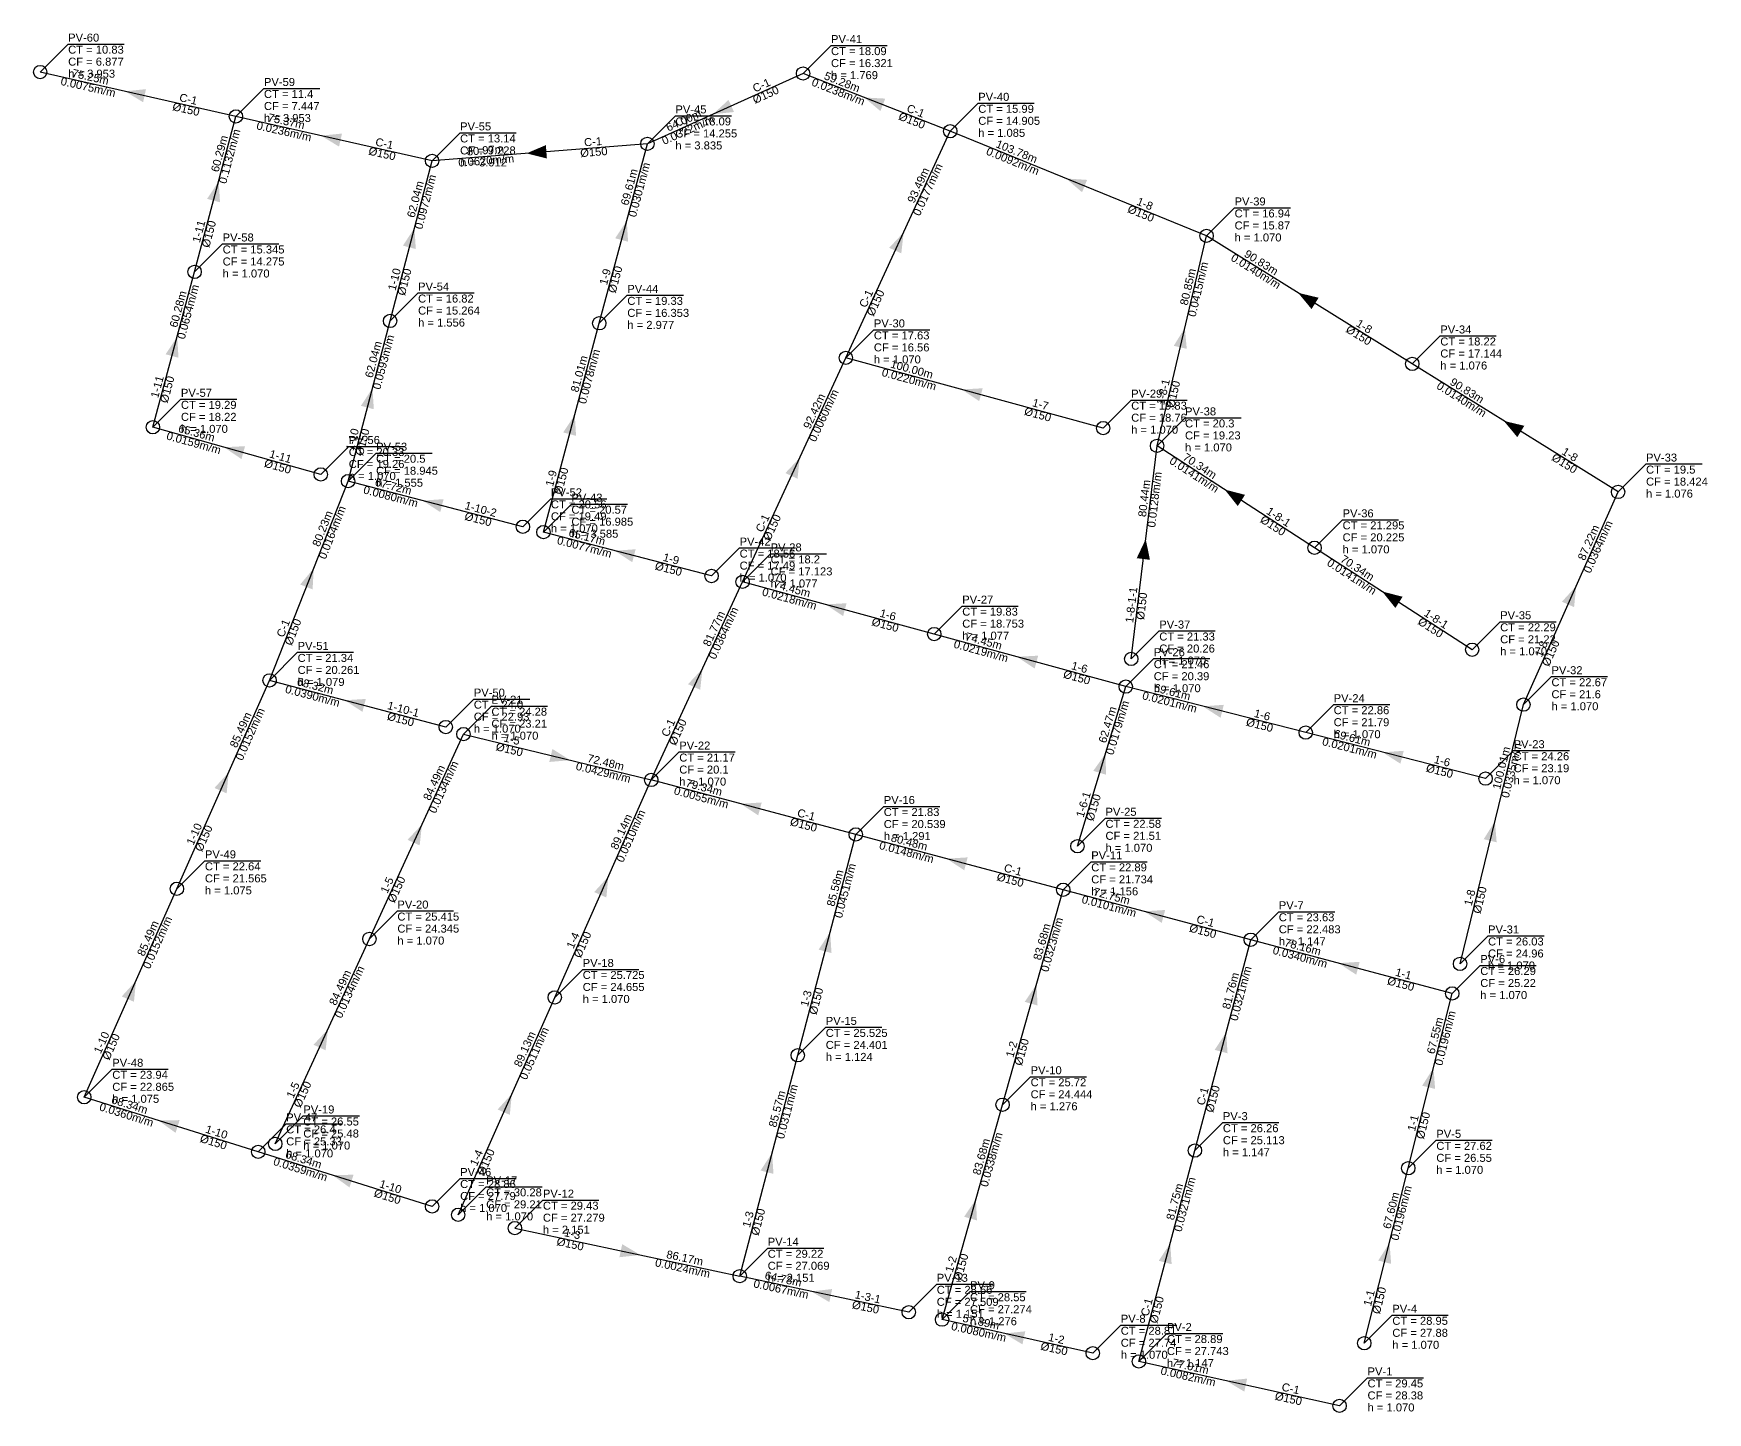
# Model space of a CAD drawing. Header units: millimetres. Extents: x -702 to 2600, y -168 to 1014.
# Drawn here: x 341 to 969, y 312 to 829 of the extents above; entities that cross this region are included whole.
import ezdxf
from ezdxf.enums import TextEntityAlignment as Align

# ---------------------------------------------------------------- set-up
doc = ezdxf.new("R2010")
doc.units = ezdxf.units.MM
doc.styles.get("Standard").update_dxf_attribs({"font": 'arial.ttf'})

# ---------------------------------------------------------------- blocks, each defined once
blk = doc.blocks.new('1')
blk.add_line((0, 0), (21, 0))
for s, p in [('PV-1', (0, 0)), ('CT = 29.45', (0, -4.5)), ('CF = 28.38', (0, -9)), ('h = 1.070', (0, -13.5))]:
    blk.add_text(s, height=3).set_placement(p, align=Align.BOTTOM_LEFT)
blk = doc.blocks.new('2')
blk.add_line((0, 0), (21, 0))
for s, p in [('PV-2', (0, 0)), ('CT = 28.89', (0, -4.5)), ('CF = 27.743', (0, -9)), ('h = 1.147', (0, -13.5))]:
    blk.add_text(s, height=3).set_placement(p, align=Align.BOTTOM_LEFT)
blk = doc.blocks.new('3')
blk.add_line((0, 0), (21, 0))
for s, p in [('PV-3', (0, 0)), ('CT = 26.26', (0, -4.5)), ('CF = 25.113', (0, -9)), ('h = 1.147', (0, -13.5))]:
    blk.add_text(s, height=3).set_placement(p, align=Align.BOTTOM_LEFT)
blk = doc.blocks.new('4')
blk.add_line((0, 0), (21, 0))
for s, p in [('PV-4', (0, 0)), ('CT = 28.95', (0, -4.5)), ('CF = 27.88', (0, -9)), ('h = 1.070', (0, -13.5))]:
    blk.add_text(s, height=3).set_placement(p, align=Align.BOTTOM_LEFT)
blk = doc.blocks.new('5')
blk.add_line((0, 0), (21, 0))
for s, p in [('PV-5', (0, 0)), ('CT = 27.62', (0, -4.5)), ('CF = 26.55', (0, -9)), ('h = 1.070', (0, -13.5))]:
    blk.add_text(s, height=3).set_placement(p, align=Align.BOTTOM_LEFT)
blk = doc.blocks.new('6')
blk.add_line((0, 0), (21, 0))
for s, p in [('PV-6', (0, 0)), ('CT = 26.29', (0, -4.5)), ('CF = 25.22', (0, -9)), ('h = 1.070', (0, -13.5))]:
    blk.add_text(s, height=3).set_placement(p, align=Align.BOTTOM_LEFT)
blk = doc.blocks.new('7')
blk.add_line((0, 0), (21, 0))
for s, p in [('PV-7', (0, 0)), ('CT = 23.63', (0, -4.5)), ('CF = 22.483', (0, -9)), ('h = 1.147', (0, -13.5))]:
    blk.add_text(s, height=3).set_placement(p, align=Align.BOTTOM_LEFT)
blk = doc.blocks.new('8')
blk.add_line((0, 0), (21, 0))
for s, p in [('PV-8', (0, 0)), ('CT = 28.81', (0, -4.5)), ('CF = 27.74', (0, -9)), ('h = 1.070', (0, -13.5))]:
    blk.add_text(s, height=3).set_placement(p, align=Align.BOTTOM_LEFT)
blk = doc.blocks.new('9')
blk.add_line((0, 0), (21, 0))
for s, p in [('PV-9', (0, 0)), ('CT = 28.55', (0, -4.5)), ('CF = 27.274', (0, -9)), ('h = 1.276', (0, -13.5))]:
    blk.add_text(s, height=3).set_placement(p, align=Align.BOTTOM_LEFT)
blk = doc.blocks.new('10')
blk.add_line((0, 0), (21, 0))
for s, p in [('PV-10', (0, 0)), ('CT = 25.72', (0, -4.5)), ('CF = 24.444', (0, -9)), ('h = 1.276', (0, -13.5))]:
    blk.add_text(s, height=3).set_placement(p, align=Align.BOTTOM_LEFT)
blk = doc.blocks.new('11')
blk.add_line((0, 0), (21, 0))
for s, p in [('PV-11', (0, 0)), ('CT = 22.89', (0, -4.5)), ('CF = 21.734', (0, -9)), ('h = 1.156', (0, -13.5))]:
    blk.add_text(s, height=3).set_placement(p, align=Align.BOTTOM_LEFT)
blk = doc.blocks.new('12')
blk.add_line((0, 0), (21, 0))
for s, p in [('PV-12', (0, 0)), ('CT = 29.43', (0, -4.5)), ('CF = 27.279', (0, -9)), ('h = 2.151', (0, -13.5))]:
    blk.add_text(s, height=3).set_placement(p, align=Align.BOTTOM_LEFT)
blk = doc.blocks.new('13')
blk.add_line((0, 0), (21, 0))
for s, p in [('PV-13', (0, 0)), ('CT = 28.66', (0, -4.5)), ('CF = 27.509', (0, -9)), ('h = 1.151', (0, -13.5))]:
    blk.add_text(s, height=3).set_placement(p, align=Align.BOTTOM_LEFT)
blk = doc.blocks.new('14')
blk.add_line((0, 0), (21, 0))
for s, p in [('PV-14', (0, 0)), ('CT = 29.22', (0, -4.5)), ('CF = 27.069', (0, -9)), ('h = 2.151', (0, -13.5))]:
    blk.add_text(s, height=3).set_placement(p, align=Align.BOTTOM_LEFT)
blk = doc.blocks.new('15')
blk.add_line((0, 0), (21, 0))
for s, p in [('PV-15', (0, 0)), ('CT = 25.525', (0, -4.5)), ('CF = 24.401', (0, -9)), ('h = 1.124', (0, -13.5))]:
    blk.add_text(s, height=3).set_placement(p, align=Align.BOTTOM_LEFT)
blk = doc.blocks.new('16')
blk.add_line((0, 0), (21, 0))
for s, p in [('PV-16', (0, 0)), ('CT = 21.83', (0, -4.5)), ('CF = 20.539', (0, -9)), ('h = 1.291', (0, -13.5))]:
    blk.add_text(s, height=3).set_placement(p, align=Align.BOTTOM_LEFT)
blk = doc.blocks.new('17')
blk.add_line((0, 0), (21, 0))
for s, p in [('PV-17', (0, 0)), ('CT = 30.28', (0, -4.5)), ('CF = 29.21', (0, -9)), ('h = 1.070', (0, -13.5))]:
    blk.add_text(s, height=3).set_placement(p, align=Align.BOTTOM_LEFT)
blk = doc.blocks.new('18')
blk.add_line((0, 0), (21, 0))
for s, p in [('PV-18', (0, 0)), ('CT = 25.725', (0, -4.5)), ('CF = 24.655', (0, -9)), ('h = 1.070', (0, -13.5))]:
    blk.add_text(s, height=3).set_placement(p, align=Align.BOTTOM_LEFT)
blk = doc.blocks.new('19')
blk.add_line((0, 0), (21, 0))
for s, p in [('PV-19', (0, 0)), ('CT = 26.55', (0, -4.5)), ('CF = 25.48', (0, -9)), ('h = 1.070', (0, -13.5))]:
    blk.add_text(s, height=3).set_placement(p, align=Align.BOTTOM_LEFT)
blk = doc.blocks.new('20')
blk.add_line((0, 0), (21, 0))
for s, p in [('PV-20', (0, 0)), ('CT = 25.415', (0, -4.5)), ('CF = 24.345', (0, -9)), ('h = 1.070', (0, -13.5))]:
    blk.add_text(s, height=3).set_placement(p, align=Align.BOTTOM_LEFT)
blk = doc.blocks.new('21')
blk.add_line((0, 0), (21, 0))
for s, p in [('PV-21', (0, 0)), ('CT = 24.28', (0, -4.5)), ('CF = 23.21', (0, -9)), ('h = 1.070', (0, -13.5))]:
    blk.add_text(s, height=3).set_placement(p, align=Align.BOTTOM_LEFT)
blk = doc.blocks.new('22')
blk.add_line((0, 0), (21, 0))
for s, p in [('PV-22', (0, 0)), ('CT = 21.17', (0, -4.5)), ('CF = 20.1', (0, -9)), ('h = 1.070', (0, -13.5))]:
    blk.add_text(s, height=3).set_placement(p, align=Align.BOTTOM_LEFT)
blk = doc.blocks.new('23')
blk.add_line((0, 0), (21, 0))
for s, p in [('PV-23', (0, 0)), ('CT = 24.26', (0, -4.5)), ('CF = 23.19', (0, -9)), ('h = 1.070', (0, -13.5))]:
    blk.add_text(s, height=3).set_placement(p, align=Align.BOTTOM_LEFT)
blk = doc.blocks.new('24')
blk.add_line((0, 0), (21, 0))
for s, p in [('PV-24', (0, 0)), ('CT = 22.86', (0, -4.5)), ('CF = 21.79', (0, -9)), ('h = 1.070', (0, -13.5))]:
    blk.add_text(s, height=3).set_placement(p, align=Align.BOTTOM_LEFT)
blk = doc.blocks.new('25')
blk.add_line((0, 0), (21, 0))
for s, p in [('PV-25', (0, 0)), ('CT = 22.58', (0, -4.5)), ('CF = 21.51', (0, -9)), ('h = 1.070', (0, -13.5))]:
    blk.add_text(s, height=3).set_placement(p, align=Align.BOTTOM_LEFT)
blk = doc.blocks.new('26')
blk.add_line((0, 0), (21, 0))
for s, p in [('PV-26', (0, 0)), ('CT = 21.46', (0, -4.5)), ('CF = 20.39', (0, -9)), ('h = 1.070', (0, -13.5))]:
    blk.add_text(s, height=3).set_placement(p, align=Align.BOTTOM_LEFT)
blk = doc.blocks.new('27')
blk.add_line((0, 0), (21, 0))
for s, p in [('PV-27', (0, 0)), ('CT = 19.83', (0, -4.5)), ('CF = 18.753', (0, -9)), ('h = 1.077', (0, -13.5))]:
    blk.add_text(s, height=3).set_placement(p, align=Align.BOTTOM_LEFT)
blk = doc.blocks.new('28')
blk.add_line((0, 0), (21, 0))
for s, p in [('PV-28', (0, 0)), ('CT = 18.2', (0, -4.5)), ('CF = 17.123', (0, -9)), ('h = 1.077', (0, -13.5))]:
    blk.add_text(s, height=3).set_placement(p, align=Align.BOTTOM_LEFT)
blk = doc.blocks.new('29')
blk.add_line((0, 0), (21, 0))
for s, p in [('PV-29', (0, 0)), ('CT = 19.83', (0, -4.5)), ('CF = 18.76', (0, -9)), ('h = 1.070', (0, -13.5))]:
    blk.add_text(s, height=3).set_placement(p, align=Align.BOTTOM_LEFT)
blk = doc.blocks.new('30')
blk.add_line((0, 0), (21, 0))
for s, p in [('PV-30', (0, 0)), ('CT = 17.63', (0, -4.5)), ('CF = 16.56', (0, -9)), ('h = 1.070', (0, -13.5))]:
    blk.add_text(s, height=3).set_placement(p, align=Align.BOTTOM_LEFT)
blk = doc.blocks.new('31')
blk.add_line((0, 0), (21, 0))
for s, p in [('PV-31', (0, 0)), ('CT = 26.03', (0, -4.5)), ('CF = 24.96', (0, -9)), ('h = 1.070', (0, -13.5))]:
    blk.add_text(s, height=3).set_placement(p, align=Align.BOTTOM_LEFT)
blk = doc.blocks.new('32')
blk.add_line((0, 0), (21, 0))
for s, p in [('PV-32', (0, 0)), ('CT = 22.67', (0, -4.5)), ('CF = 21.6', (0, -9)), ('h = 1.070', (0, -13.5))]:
    blk.add_text(s, height=3).set_placement(p, align=Align.BOTTOM_LEFT)
blk = doc.blocks.new('33')
blk.add_line((0, 0), (21, 0))
for s, p in [('PV-33', (0, 0)), ('CT = 19.5', (0, -4.5)), ('CF = 18.424', (0, -9)), ('h = 1.076', (0, -13.5))]:
    blk.add_text(s, height=3).set_placement(p, align=Align.BOTTOM_LEFT)
blk = doc.blocks.new('34')
blk.add_line((0, 0), (21, 0))
for s, p in [('PV-34', (0, 0)), ('CT = 18.22', (0, -4.5)), ('CF = 17.144', (0, -9)), ('h = 1.076', (0, -13.5))]:
    blk.add_text(s, height=3).set_placement(p, align=Align.BOTTOM_LEFT)
blk = doc.blocks.new('35')
blk.add_line((0, 0), (21, 0))
for s, p in [('PV-35', (0, 0)), ('CT = 22.29', (0, -4.5)), ('CF = 21.22', (0, -9)), ('h = 1.070', (0, -13.5))]:
    blk.add_text(s, height=3).set_placement(p, align=Align.BOTTOM_LEFT)
blk = doc.blocks.new('36')
blk.add_line((0, 0), (21, 0))
for s, p in [('PV-36', (0, 0)), ('CT = 21.295', (0, -4.5)), ('CF = 20.225', (0, -9)), ('h = 1.070', (0, -13.5))]:
    blk.add_text(s, height=3).set_placement(p, align=Align.BOTTOM_LEFT)
blk = doc.blocks.new('37')
blk.add_line((0, 0), (21, 0))
for s, p in [('PV-37', (0, 0)), ('CT = 21.33', (0, -4.5)), ('CF = 20.26', (0, -9)), ('h = 1.070', (0, -13.5))]:
    blk.add_text(s, height=3).set_placement(p, align=Align.BOTTOM_LEFT)
blk = doc.blocks.new('38')
blk.add_line((0, 0), (21, 0))
for s, p in [('PV-38', (0, 0)), ('CT = 20.3', (0, -4.5)), ('CF = 19.23', (0, -9)), ('h = 1.070', (0, -13.5))]:
    blk.add_text(s, height=3).set_placement(p, align=Align.BOTTOM_LEFT)
blk = doc.blocks.new('39')
blk.add_line((0, 0), (21, 0))
for s, p in [('PV-39', (0, 0)), ('CT = 16.94', (0, -4.5)), ('CF = 15.87', (0, -9)), ('h = 1.070', (0, -13.5))]:
    blk.add_text(s, height=3).set_placement(p, align=Align.BOTTOM_LEFT)
blk = doc.blocks.new('40')
blk.add_line((0, 0), (21, 0))
for s, p in [('PV-40', (0, 0)), ('CT = 15.99', (0, -4.5)), ('CF = 14.905', (0, -9)), ('h = 1.085', (0, -13.5))]:
    blk.add_text(s, height=3).set_placement(p, align=Align.BOTTOM_LEFT)
blk = doc.blocks.new('41')
blk.add_line((0, 0), (21, 0))
for s, p in [('PV-41', (0, 0)), ('CT = 18.09', (0, -4.5)), ('CF = 16.321', (0, -9)), ('h = 1.769', (0, -13.5))]:
    blk.add_text(s, height=3).set_placement(p, align=Align.BOTTOM_LEFT)
blk = doc.blocks.new('42')
blk.add_line((0, 0), (21, 0))
for s, p in [('PV-42', (0, 0)), ('CT = 18.56', (0, -4.5)), ('CF = 17.49', (0, -9)), ('h = 1.070', (0, -13.5))]:
    blk.add_text(s, height=3).set_placement(p, align=Align.BOTTOM_LEFT)
blk = doc.blocks.new('43')
blk.add_line((0, 0), (21, 0))
for s, p in [('PV-43', (0, 0)), ('CT = 20.57', (0, -4.5)), ('CF = 16.985', (0, -9)), ('h = 3.585', (0, -13.5))]:
    blk.add_text(s, height=3).set_placement(p, align=Align.BOTTOM_LEFT)
blk = doc.blocks.new('44')
blk.add_line((0, 0), (21, 0))
for s, p in [('PV-44', (0, 0)), ('CT = 19.33', (0, -4.5)), ('CF = 16.353', (0, -9)), ('h = 2.977', (0, -13.5))]:
    blk.add_text(s, height=3).set_placement(p, align=Align.BOTTOM_LEFT)
blk = doc.blocks.new('45')
blk.add_line((0, 0), (21, 0))
for s, p in [('PV-45', (0, 0)), ('CT = 18.09', (0, -4.5)), ('CF = 14.255', (0, -9)), ('h = 3.835', (0, -13.5))]:
    blk.add_text(s, height=3).set_placement(p, align=Align.BOTTOM_LEFT)
blk = doc.blocks.new('46')
blk.add_line((0, 0), (21, 0))
for s, p in [('PV-46', (0, 0)), ('CT = 28.86', (0, -4.5)), ('CF = 27.79', (0, -9)), ('h = 1.070', (0, -13.5))]:
    blk.add_text(s, height=3).set_placement(p, align=Align.BOTTOM_LEFT)
blk = doc.blocks.new('47')
blk.add_line((0, 0), (21, 0))
for s, p in [('PV-47', (0, 0)), ('CT = 26.4', (0, -4.5)), ('CF = 25.33', (0, -9)), ('h = 1.070', (0, -13.5))]:
    blk.add_text(s, height=3).set_placement(p, align=Align.BOTTOM_LEFT)
blk = doc.blocks.new('48')
blk.add_line((0, 0), (21, 0))
for s, p in [('PV-48', (0, 0)), ('CT = 23.94', (0, -4.5)), ('CF = 22.865', (0, -9)), ('h = 1.075', (0, -13.5))]:
    blk.add_text(s, height=3).set_placement(p, align=Align.BOTTOM_LEFT)
blk = doc.blocks.new('49')
blk.add_line((0, 0), (21, 0))
for s, p in [('PV-49', (0, 0)), ('CT = 22.64', (0, -4.5)), ('CF = 21.565', (0, -9)), ('h = 1.075', (0, -13.5))]:
    blk.add_text(s, height=3).set_placement(p, align=Align.BOTTOM_LEFT)
blk = doc.blocks.new('50')
blk.add_line((0, 0), (21, 0))
for s, p in [('PV-50', (0, 0)), ('CT = 24.0', (0, -4.5)), ('CF = 22.93', (0, -9)), ('h = 1.070', (0, -13.5))]:
    blk.add_text(s, height=3).set_placement(p, align=Align.BOTTOM_LEFT)
blk = doc.blocks.new('51')
blk.add_line((0, 0), (21, 0))
for s, p in [('PV-51', (0, 0)), ('CT = 21.34', (0, -4.5)), ('CF = 20.261', (0, -9)), ('h = 1.079', (0, -13.5))]:
    blk.add_text(s, height=3).set_placement(p, align=Align.BOTTOM_LEFT)
blk = doc.blocks.new('52')
blk.add_line((0, 0), (21, 0))
for s, p in [('PV-52', (0, 0)), ('CT = 20.56', (0, -4.5)), ('CF = 19.49', (0, -9)), ('h = 1.070', (0, -13.5))]:
    blk.add_text(s, height=3).set_placement(p, align=Align.BOTTOM_LEFT)
blk = doc.blocks.new('53')
blk.add_line((0, 0), (21, 0))
for s, p in [('PV-53', (0, 0)), ('CT = 20.5', (0, -4.5)), ('CF = 18.945', (0, -9)), ('h = 1.555', (0, -13.5))]:
    blk.add_text(s, height=3).set_placement(p, align=Align.BOTTOM_LEFT)
blk = doc.blocks.new('54')
blk.add_line((0, 0), (21, 0))
for s, p in [('PV-54', (0, 0)), ('CT = 16.82', (0, -4.5)), ('CF = 15.264', (0, -9)), ('h = 1.556', (0, -13.5))]:
    blk.add_text(s, height=3).set_placement(p, align=Align.BOTTOM_LEFT)
blk = doc.blocks.new('55')
blk.add_line((0, 0), (21, 0))
for s, p in [('PV-55', (0, 0)), ('CT = 13.14', (0, -4.5)), ('CF = 9.228', (0, -9)), ('h = 3.912', (0, -13.5))]:
    blk.add_text(s, height=3).set_placement(p, align=Align.BOTTOM_LEFT)
blk = doc.blocks.new('56')
blk.add_line((0, 0), (21, 0))
for s, p in [('PV-56', (0, 0)), ('CT = 20.33', (0, -4.5)), ('CF = 19.26', (0, -9)), ('h = 1.070', (0, -13.5))]:
    blk.add_text(s, height=3).set_placement(p, align=Align.BOTTOM_LEFT)
blk = doc.blocks.new('57')
blk.add_line((0, 0), (21, 0))
for s, p in [('PV-57', (0, 0)), ('CT = 19.29', (0, -4.5)), ('CF = 18.22', (0, -9)), ('h = 1.070', (0, -13.5))]:
    blk.add_text(s, height=3).set_placement(p, align=Align.BOTTOM_LEFT)
blk = doc.blocks.new('58')
blk.add_line((0, 0), (21, 0))
for s, p in [('PV-58', (0, 0)), ('CT = 15.345', (0, -4.5)), ('CF = 14.275', (0, -9)), ('h = 1.070', (0, -13.5))]:
    blk.add_text(s, height=3).set_placement(p, align=Align.BOTTOM_LEFT)
blk = doc.blocks.new('59')
blk.add_line((0, 0), (21, 0))
for s, p in [('PV-59', (0, 0)), ('CT = 11.4', (0, -4.5)), ('CF = 7.447', (0, -9)), ('h = 3.953', (0, -13.5))]:
    blk.add_text(s, height=3).set_placement(p, align=Align.BOTTOM_LEFT)
blk = doc.blocks.new('60')
blk.add_line((0, 0), (21, 0))
for s, p in [('PV-60', (0, 0)), ('CT = 10.83', (0, -4.5)), ('CF = 6.877', (0, -9)), ('h = 3.953', (0, -13.5))]:
    blk.add_text(s, height=3).set_placement(p, align=Align.BOTTOM_LEFT)

msp = doc.modelspace()

# ---------------------------------------------------------------- hatches: boundary and pattern name
h = msp.add_hatch(color=2)
h.dxf.hatch_style = 1
h.paths.add_polyline_path([(375.28, 807.26), (382.05, 803.16), (383.15, 808.04)])
h = msp.add_hatch(color=2)
h.dxf.hatch_style = 1
h.paths.add_polyline_path([(595.71, 798.67), (603.58, 799.48), (601.52, 804.04)])
h = msp.add_hatch(color=2)
h.dxf.hatch_style = 1
h.paths.add_polyline_path([(652.38, 804.92), (658.45, 799.85), (660.27, 804.51)])
h = msp.add_hatch(color=2)
h.dxf.hatch_style = 1
h.paths.add_polyline_path([(448.74, 790.62), (455.51, 786.53), (456.61, 791.4)])
h = msp.add_hatch(color=2)
h.dxf.hatch_style = 1
h.paths.add_polyline_path([(525.76, 783.98), (533.43, 782.08), (533.04, 787.07)])
h = msp.add_hatch(color=2)
h.dxf.hatch_style = 1
h.paths.add_polyline_path([(410.4, 773.54), (406.06, 766.93), (410.89, 765.65)])
h = msp.add_hatch(color=2)
h.dxf.hatch_style = 1
h.paths.add_polyline_path([(728.05, 774.57), (734.05, 769.42), (735.94, 774.05)])
h = msp.add_hatch(color=2)
h.dxf.hatch_style = 1
h.paths.add_polyline_path([(483.78, 756.02), (479.46, 749.4), (484.29, 748.13)])
h = msp.add_hatch(color=2)
h.dxf.hatch_style = 1
h.paths.add_polyline_path([(563.39, 758.77), (559.03, 752.17), (563.86, 750.87)])
h = msp.add_hatch(color=2)
h.dxf.hatch_style = 1
h.paths.add_polyline_path([(667.16, 754.36), (661.75, 748.6), (666.29, 746.51)])
h = msp.add_hatch(color=2)
h.dxf.hatch_style = 1
h.paths.add_polyline_path([(815.04, 731.73), (820.09, 725.64), (822.73, 729.89)])
h = msp.add_hatch(color=2)
h.dxf.hatch_style = 1
h.paths.add_polyline_path([(772.59, 718.6), (768.43, 711.88), (773.3, 710.73)])
h = msp.add_hatch(color=2)
h.dxf.hatch_style = 1
h.paths.add_polyline_path([(394.85, 715.29), (390.49, 708.69), (395.32, 707.4)])
h = msp.add_hatch(color=2)
h.dxf.hatch_style = 1
h.paths.add_polyline_path([(468.04, 696), (463.72, 689.38), (468.55, 688.11)])
h = msp.add_hatch(color=2)
h.dxf.hatch_style = 1
h.paths.add_polyline_path([(688.91, 695.52), (695.49, 691.13), (696.8, 695.96)])
h = msp.add_hatch(color=2)
h.dxf.hatch_style = 1
h.paths.add_polyline_path([(543.89, 686.01), (539.54, 679.42), (544.37, 678.12)])
h = msp.add_hatch(color=2)
h.dxf.hatch_style = 1
h.paths.add_polyline_path([(892.16, 683.73), (897.21, 677.65), (899.85, 681.89)])
h = msp.add_hatch(color=2)
h.dxf.hatch_style = 1
h.paths.add_polyline_path([(412.39, 673.87), (418.93, 669.43), (420.28, 674.25)])
h = msp.add_hatch(color=2)
h.dxf.hatch_style = 1
h.paths.add_polyline_path([(628.24, 669.94), (622.83, 664.18), (627.37, 662.08)])
h = msp.add_hatch(color=2)
h.dxf.hatch_style = 1
h.paths.add_polyline_path([(486.82, 653.87), (493.45, 649.56), (494.71, 654.4)])
h = msp.add_hatch(color=2)
h.dxf.hatch_style = 1
h.paths.add_polyline_path([(787.49, 658.01), (792.43, 651.83), (795.14, 656.03)])
h = msp.add_hatch(color=2)
h.dxf.hatch_style = 1
h.paths.add_polyline_path([(558.81, 635.09), (565.44, 630.78), (566.7, 635.62)])
h = msp.add_hatch(color=2)
h.dxf.hatch_style = 1
h.paths.add_polyline_path([(757.92, 639.43), (754.54, 632.28), (759.5, 631.68)])
h = msp.add_hatch(color=2)
h.dxf.hatch_style = 1
h.paths.add_polyline_path([(446.02, 628.49), (440.95, 622.42), (445.6, 620.59)])
h = msp.add_hatch(color=2)
h.dxf.hatch_style = 1
h.paths.add_polyline_path([(919.28, 621.81), (913.94, 615.98), (918.51, 613.95)])
h = msp.add_hatch(color=2)
h.dxf.hatch_style = 1
h.paths.add_polyline_path([(637.89, 614.96), (644.47, 610.58), (645.78, 615.4)])
h = msp.add_hatch(color=2)
h.dxf.hatch_style = 1
h.paths.add_polyline_path([(846.56, 619.8), (851.5, 613.63), (854.22, 617.83)])
h = msp.add_hatch(color=2)
h.dxf.hatch_style = 1
h.paths.add_polyline_path([(591.77, 590.84), (586.35, 585.08), (590.9, 582.98)])
h = msp.add_hatch(color=2)
h.dxf.hatch_style = 1
h.paths.add_polyline_path([(709.71, 595.33), (716.28, 590.93), (717.6, 595.76)])
h = msp.add_hatch(color=2)
h.dxf.hatch_style = 1
h.paths.add_polyline_path([(457.67, 579.04), (464.28, 574.7), (465.56, 579.54)])
h = msp.add_hatch(color=2)
h.dxf.hatch_style = 1
h.paths.add_polyline_path([(779.31, 576.77), (785.96, 572.49), (787.19, 577.34)])
h = msp.add_hatch(color=2)
h.dxf.hatch_style = 1
h.paths.add_polyline_path([(542.2, 556.58), (535.51, 560.79), (534.32, 555.93)])
h = msp.add_hatch(color=2)
h.dxf.hatch_style = 1
h.paths.add_polyline_path([(742.83, 559.04), (738.26, 552.58), (743.05, 551.14)])
h = msp.add_hatch(color=2)
h.dxf.hatch_style = 1
h.paths.add_polyline_path([(846.76, 559.54), (853.4, 555.26), (854.64, 560.1)])
h = msp.add_hatch(color=2)
h.dxf.hatch_style = 1
h.paths.add_polyline_path([(414.14, 552.02), (408.81, 546.19), (413.38, 544.15)])
h = msp.add_hatch(color=2)
h.dxf.hatch_style = 1
h.paths.add_polyline_path([(606.06, 540.25), (612.66, 535.91), (613.95, 540.74)])
h = msp.add_hatch(color=2)
h.dxf.hatch_style = 1
h.paths.add_polyline_path([(888.83, 533.68), (884.62, 526.99), (889.47, 525.8)])
h = msp.add_hatch(color=2)
h.dxf.hatch_style = 1
h.paths.add_polyline_path([(486.6, 532.52), (481.19, 526.74), (485.74, 524.66)])
h = msp.add_hatch(color=2)
h.dxf.hatch_style = 1
h.paths.add_polyline_path([(683.28, 519.68), (689.88, 515.34), (691.17, 520.17)])
h = msp.add_hatch(color=2)
h.dxf.hatch_style = 1
h.paths.add_polyline_path([(556.48, 513.01), (551.15, 507.17), (555.72, 505.14)])
h = msp.add_hatch(color=2)
h.dxf.hatch_style = 1
h.paths.add_polyline_path([(757.31, 499.96), (763.92, 495.62), (765.21, 500.45)])
h = msp.add_hatch(color=2)
h.dxf.hatch_style = 1
h.paths.add_polyline_path([(639.62, 492.21), (635.29, 485.59), (640.13, 484.32)])
h = msp.add_hatch(color=2)
h.dxf.hatch_style = 1
h.paths.add_polyline_path([(830.23, 480.54), (836.83, 476.19), (838.12, 481.02)])
h = msp.add_hatch(color=2)
h.dxf.hatch_style = 1
h.paths.add_polyline_path([(379.39, 473.91), (374.06, 468.07), (378.63, 466.04)])
h = msp.add_hatch(color=2)
h.dxf.hatch_style = 1
h.paths.add_polyline_path([(716.99, 472.57), (712.55, 466.03), (717.36, 464.67)])
h = msp.add_hatch(color=2)
h.dxf.hatch_style = 1
h.paths.add_polyline_path([(451.34, 455.73), (445.93, 449.95), (450.48, 447.87)])
h = msp.add_hatch(color=2)
h.dxf.hatch_style = 1
h.paths.add_polyline_path([(788.1, 454.64), (783.76, 448.03), (788.59, 446.75)])
h = msp.add_hatch(color=2)
h.dxf.hatch_style = 1
h.paths.add_polyline_path([(865.81, 441.28), (861.55, 434.61), (866.4, 433.39)])
h = msp.add_hatch(color=2)
h.dxf.hatch_style = 1
h.paths.add_polyline_path([(520.29, 431.54), (514.96, 425.7), (519.53, 423.67)])
h = msp.add_hatch(color=2)
h.dxf.hatch_style = 1
h.paths.add_polyline_path([(387.82, 421.56), (394.23, 416.93), (395.73, 421.7)])
h = msp.add_hatch(color=2)
h.dxf.hatch_style = 1
h.paths.add_polyline_path([(617.86, 409.44), (613.54, 402.83), (618.37, 401.56)])
h = msp.add_hatch(color=2)
h.dxf.hatch_style = 1
h.paths.add_polyline_path([(453.04, 401.1), (459.44, 396.47), (460.94, 401.24)])
h = msp.add_hatch(color=2)
h.dxf.hatch_style = 1
h.paths.add_polyline_path([(694.27, 392.03), (689.83, 385.49), (694.64, 384.13)])
h = msp.add_hatch(color=2)
h.dxf.hatch_style = 1
h.paths.add_polyline_path([(568.47, 371.19), (561.66, 375.21), (560.61, 370.32)])
h = msp.add_hatch(color=2)
h.dxf.hatch_style = 1
h.paths.add_polyline_path([(767.13, 375.61), (762.79, 369), (767.63, 367.72)])
h = msp.add_hatch(color=2)
h.dxf.hatch_style = 1
h.paths.add_polyline_path([(849.32, 375.74), (845.07, 369.07), (849.92, 367.85)])
h = msp.add_hatch(color=2)
h.dxf.hatch_style = 1
h.paths.add_polyline_path([(632.51, 357.52), (639.32, 353.51), (640.36, 358.4)])
h = msp.add_hatch(color=2)
h.dxf.hatch_style = 1
h.paths.add_polyline_path([(704.92, 341.75), (711.7, 337.68), (712.79, 342.56)])
h = msp.add_hatch(color=2)
h.dxf.hatch_style = 1
h.paths.add_polyline_path([(788.09, 324.03), (794.87, 319.97), (795.95, 324.85)])

# ---------------------------------------------------------------- linework, layer by layer
for p, q in [((343.46, 814.46), (353.96, 824.96)), ((629.44, 813.91), (639.94, 824.41)), ((416.86, 797.84), (343.46, 814.46)), ((629.44, 813.91), (571.1, 787.56)), ((684.63, 792.28), (629.44, 813.91)), ((416.86, 797.84), (427.36, 808.34)), ((401.38, 739.57), (416.86, 797.84)), ((490.38, 781.19), (416.86, 797.84)), ((571.1, 787.56), (581.6, 798.06)), ((684.63, 792.28), (695.13, 802.78)), ((490.38, 781.19), (500.88, 791.69)), ((645.5, 707.37), (684.63, 792.28)), ((780.73, 753.08), (684.63, 792.28)), ((571.1, 787.56), (490.38, 781.19)), ((553.08, 720.31), (571.1, 787.56)), ((474.64, 721.18), (490.38, 781.19)), ((780.73, 753.08), (791.23, 763.58)), ((762.15, 674.39), (780.73, 753.08)), ((857.85, 705.09), (780.73, 753.08)), ((401.38, 739.57), (411.88, 750.07)), ((385.73, 681.35), (401.38, 739.57)), ((474.64, 721.18), (485.14, 731.68)), ((553.08, 720.31), (563.58, 730.81)), ((458.9, 661.16), (474.64, 721.18)), ((532.12, 642.06), (553.08, 720.31)), ((645.5, 707.37), (656, 717.87)), ((857.85, 705.09), (868.35, 715.59)), ((606.79, 623.43), (645.5, 707.37)), ((741.97, 681.04), (645.5, 707.37)), ((934.97, 657.09), (857.85, 705.09)), ((385.73, 681.35), (396.23, 691.85)), ((741.97, 681.04), (752.47, 691.54)), ((762.15, 674.39), (772.65, 684.89)), ((448.67, 663.68), (385.73, 681.35)), ((448.67, 663.68), (459.17, 674.18)), ((458.9, 661.16), (469.4, 671.66)), ((752.49, 594.53), (762.15, 674.39)), ((821.22, 636.19), (762.15, 674.39)), ((934.97, 657.09), (945.47, 667.59)), ((429.48, 586.51), (458.9, 661.16)), ((524.43, 644.06), (458.9, 661.16)), ((524.43, 644.06), (534.93, 654.56)), ((899.52, 577.4), (934.97, 657.09)), ((532.12, 642.06), (542.62, 652.56)), ((821.22, 636.19), (831.72, 646.69)), ((595.18, 625.61), (532.12, 642.06)), ((595.18, 625.61), (605.68, 636.11)), ((606.79, 623.43), (617.29, 633.93)), ((880.29, 597.99), (821.22, 636.19)), ((572.55, 549.17), (606.79, 623.43)), ((678.63, 603.86), (606.79, 623.43)), ((678.63, 603.86), (689.13, 614.36)), ((750.43, 584.15), (678.63, 603.86)), ((752.49, 594.53), (762.99, 605.03)), ((880.29, 597.99), (890.79, 608.49)), ((429.48, 586.51), (439.98, 597.01)), ((750.43, 584.15), (760.93, 594.65)), ((394.73, 508.4), (429.48, 586.51)), ((495.53, 569.01), (429.48, 586.51)), ((732.33, 524.35), (750.43, 584.15)), ((817.88, 566.92), (750.43, 584.15)), ((899.52, 577.4), (910.02, 587.9)), ((495.53, 569.01), (506.03, 579.51)), ((817.88, 566.92), (828.38, 577.42)), ((875.75, 480.25), (899.52, 577.4)), ((502.14, 566.37), (512.64, 576.87)), ((466.88, 489.58), (502.14, 566.37)), ((502.14, 566.37), (572.55, 549.17)), ((885.33, 549.68), (817.88, 566.92)), ((572.55, 549.17), (583.05, 559.67)), ((885.33, 549.68), (895.83, 560.18)), ((536.36, 467.7), (572.55, 549.17)), ((649.22, 528.76), (572.55, 549.17)), ((649.22, 528.76), (659.72, 539.26)), ((732.33, 524.35), (742.83, 534.85)), ((627.47, 445.99), (649.22, 528.76)), ((726.99, 508.03), (649.22, 528.76)), ((394.73, 508.4), (405.23, 518.9)), ((726.99, 508.03), (737.49, 518.53)), ((359.99, 430.29), (394.73, 508.4)), ((704.27, 427.49), (726.99, 508.03)), ((797.3, 489.32), (726.99, 508.03)), ((466.88, 489.58), (477.38, 500.08)), ((797.3, 489.32), (807.8, 499.82)), ((431.62, 412.79), (466.88, 489.58)), ((875.75, 480.25), (886.25, 490.75)), ((776.34, 410.29), (797.3, 489.32)), ((872.83, 469.18), (797.3, 489.32)), ((536.36, 467.7), (546.86, 478.2)), ((872.83, 469.18), (883.33, 479.68)), ((500.17, 386.24), (536.36, 467.7)), ((856.35, 403.67), (872.83, 469.18)), ((627.47, 445.99), (637.97, 456.49)), ((605.71, 363.23), (627.47, 445.99)), ((359.99, 430.29), (370.49, 440.79)), ((704.27, 427.49), (714.77, 437.99)), ((425.2, 409.83), (359.99, 430.29)), ((681.55, 346.94), (704.27, 427.49)), ((431.62, 412.79), (442.12, 423.29)), ((776.34, 410.29), (786.84, 420.79)), ((425.2, 409.83), (435.7, 420.33)), ((490.41, 389.37), (425.2, 409.83)), ((755.37, 331.27), (776.34, 410.29)), ((856.35, 403.67), (866.85, 414.17)), ((839.86, 338.1), (856.35, 403.67)), ((490.41, 389.37), (500.91, 399.87)), ((500.17, 386.24), (510.67, 396.74)), ((521.44, 381.25), (531.94, 391.75)), ((521.44, 381.25), (605.71, 363.23)), ((605.71, 363.23), (616.21, 373.73)), ((669.08, 349.72), (605.71, 363.23)), ((669.08, 349.72), (679.58, 360.22)), ((681.55, 346.94), (692.05, 357.44)), ((738.06, 334.38), (681.55, 346.94)), ((839.86, 338.1), (850.36, 348.6)), ((738.06, 334.38), (748.56, 344.88)), ((755.37, 331.27), (765.87, 341.77)), ((830.57, 314.64), (755.37, 331.27)), ((830.57, 314.64), (841.07, 325.14))]:
    msp.add_line(p, q)
for centre in [(343.46, 814.46), (629.44, 813.91), (416.86, 797.84), (684.63, 792.28), (571.1, 787.56), (490.38, 781.19), (780.73, 753.08), (401.38, 739.57), (474.64, 721.18), (553.08, 720.31), (645.5, 707.37), (857.85, 705.09), (385.73, 681.35), (741.97, 681.04), (762.15, 674.39), (448.67, 663.68), (458.9, 661.16), (934.97, 657.09), (524.43, 644.06), (532.12, 642.06), (821.22, 636.19), (595.18, 625.61), (606.79, 623.43), (678.63, 603.86), (752.49, 594.53), (880.29, 597.99), (429.48, 586.51), (750.43, 584.15), (899.52, 577.4), (495.53, 569.01), (502.14, 566.37), (817.88, 566.92), (572.55, 549.17), (885.33, 549.68), (649.22, 528.76), (732.33, 524.35), (394.73, 508.4), (726.99, 508.03), (466.88, 489.58), (797.3, 489.32), (875.75, 480.25), (872.83, 469.18), (536.36, 467.7), (627.47, 445.99), (359.99, 430.29), (704.27, 427.49), (431.62, 412.79), (425.2, 409.83), (776.34, 410.29), (856.35, 403.67), (490.41, 389.37), (500.17, 386.24), (521.44, 381.25), (605.71, 363.23), (669.08, 349.72), (681.55, 346.94), (839.86, 338.1), (738.06, 334.38), (755.37, 331.27), (830.57, 314.64)]:
    msp.add_circle(centre, 2.5)

# ---------------------------------------------------------------- block references
for name, p in [('60', (353.96, 824.96)), ('41', (639.94, 824.41)), ('59', (427.36, 808.34)), ('40', (695.13, 802.78)), ('45', (581.6, 798.06)), ('55', (500.88, 791.69)), ('39', (791.23, 763.58)), ('58', (411.88, 750.07)), ('54', (485.14, 731.68)), ('44', (563.58, 730.81)), ('30', (656, 717.87)), ('34', (868.35, 715.59)), ('57', (396.23, 691.85)), ('29', (752.47, 691.54)), ('38', (772.65, 684.89)), ('56', (459.17, 674.18)), ('53', (469.4, 671.66)), ('33', (945.47, 667.59)), ('52', (534.93, 654.56)), ('43', (542.62, 652.56)), ('36', (831.72, 646.69)), ('42', (605.68, 636.11)), ('28', (617.29, 633.93)), ('27', (689.13, 614.36)), ('37', (762.99, 605.03)), ('35', (890.79, 608.49)), ('51', (439.98, 597.01)), ('26', (760.93, 594.65)), ('32', (910.02, 587.9)), ('50', (506.03, 579.51)), ('21', (512.64, 576.87)), ('24', (828.38, 577.42)), ('22', (583.05, 559.67)), ('23', (895.83, 560.18)), ('16', (659.72, 539.26)), ('25', (742.83, 534.85)), ('49', (405.23, 518.9)), ('11', (737.49, 518.53)), ('20', (477.38, 500.08)), ('7', (807.8, 499.82)), ('31', (886.25, 490.75)), ('6', (883.33, 479.68)), ('18', (546.86, 478.2)), ('15', (637.97, 456.49)), ('48', (370.49, 440.79)), ('10', (714.77, 437.99)), ('19', (442.12, 423.29)), ('47', (435.7, 420.33)), ('3', (786.84, 420.79)), ('5', (866.85, 414.17)), ('46', (500.91, 399.87)), ('17', (510.67, 396.74)), ('12', (531.94, 391.75)), ('14', (616.21, 373.73)), ('13', (679.58, 360.22)), ('9', (692.05, 357.44)), ('4', (850.36, 348.6)), ('8', (748.56, 344.88)), ('2', (765.87, 341.77)), ('1', (841.07, 325.14))]:
    msp.add_blockref(name, p)

# ---------------------------------------------------------------- texts
for s, rotation, p in [('0.0075m/m', 347.24105, (361.81, 810.31)), ('0.0238m/m', 338.60222, (643.24, 808.5)), ('Ø150', 24.3075, (614.85, 807.32)), ('Ø150', 347.24105, (398.51, 802)), ('0.0322m/m', 24.3075, (585.69, 794.15)), ('Ø150', 338.60222, (670.83, 797.69)), ('0.1132m/m', 75.12043, (412.99, 783.27)), ('0.0236m/m', 347.24051, (435.24, 793.68)), ('Ø150', 347.24051, (472, 785.36)), ('Ø150', 4.50844, (550.92, 785.97)), ('0.0092m/m', 337.80953, (708.66, 782.48)), ('0.0620m/m', 4.50844, (510.56, 782.79)), ('0.0301m/m', 75.00041, (566.6, 770.75)), ('0.0177m/m', 65.25499, (674.85, 771.05)), ('0.0972m/m', 75.30395, (486.44, 766.19)), ('Ø150', 337.80953, (756.7, 762.88)), ('Ø150', 75.12043, (405.25, 754.14)), ('Ø150', 75.30395, (478.57, 736.18)), ('Ø150', 75.00041, (557.59, 737.12)), ('0.0415m/m', 76.71623, (776.08, 733.41)), ('0.0140m/m', 328.1048, (800.01, 741.08)), ('0.0654m/m', 74.95661, (397.47, 725.01)), ('Ø150', 65.25499, (655.28, 728.59)), ('0.0593m/m', 75.30395, (470.7, 706.17)), ('Ø150', 328.1048, (838.57, 717.09)), ('0.0078m/m', 75.00111, (547.84, 700.75)), ('0.0220m/m', 344.73649, (669.62, 700.78)), ('Ø150', 74.95661, (389.64, 695.9)), ('Ø150', 76.71623, (766.79, 694.06)), ('0.0140m/m', 328.1048, (877.13, 693.09)), ('0.0060m/m', 65.24499, (635.82, 686.38)), ('Ø150', 344.73649, (717.85, 687.62)), ('0.0159m/m', 344.31683, (401.47, 676.93)), ('Ø150', 75.30395, (462.83, 676.16)), ('Ø150', 344.31683, (432.93, 668.1)), ('Ø150', 75.00111, (537.36, 661.62)), ('0.0141m/m', 327.10916, (776.92, 664.84)), ('Ø150', 328.1048, (915.69, 669.09)), ('0.0080m/m', 345.37916, (475.28, 656.88)), ('0.0128m/m', 83.10495, (759.74, 654.43)), ('0.0164m/m', 68.49178, (451.54, 642.5)), ('Ø150', 345.37916, (508.05, 648.34)), ('Ø150', 65.24499, (616.47, 644.42)), ('Ø150', 327.10916, (806.45, 645.74)), ('0.0077m/m', 345.37931, (547.88, 637.94)), ('0.0364m/m', 66.02077, (926.11, 637.17)), ('Ø150', 345.37931, (579.41, 629.72)), ('0.0141m/m', 327.11028, (835.99, 626.64)), ('0.0218m/m', 344.76135, (624.75, 618.54)), ('Ø150', 83.10495, (754.91, 614.5)), ('Ø150', 68.49178, (436.83, 605.17)), ('0.0364m/m', 65.24502, (598.23, 604.87)), ('Ø150', 344.76135, (660.67, 608.75)), ('Ø150', 327.11028, (865.53, 607.54)), ('0.0219m/m', 344.6487, (696.58, 598.93)), ('Ø150', 66.02077, (908.38, 597.32)), ('Ø150', 344.6487, (732.48, 589.08)), ('0.0390m/m', 345.16036, (445.99, 582.14)), ('0.0179m/m', 73.16232, (745.9, 569.2)), ('0.0201m/m', 345.66634, (767.29, 579.84)), ('0.0152m/m', 66.01941, (420.79, 566.98)), ('Ø150', 345.16036, (479.01, 573.39)), ('Ø150', 65.24502, (581.11, 567.73)), ('Ø150', 345.66634, (801.01, 571.23)), ('0.0201m/m', 345.66613, (834.74, 562.61)), ('Ø150', -13.72757, (519.74, 562.07)), ('0.0335m/m', 76.25373, (893.58, 553.11)), ('0.0134m/m', 65.33629, (493.32, 547.17)), ('0.0429m/m', -13.72757, (554.95, 553.47)), ('Ø150', 345.66613, (868.46, 553.99)), ('0.0055m/m', 345.09747, (591.72, 544.07)), ('Ø150', 73.16232, (736.85, 539.3)), ('0.0510m/m', 66.04586, (563.5, 528.8)), ('Ø150', 345.09747, (630.06, 533.86)), ('Ø150', 66.01941, (403.42, 527.93)), ('0.0148m/m', 345.0711, (668.67, 523.58)), ('0.0451m/m', 75.27303, (643.78, 508.07)), ('Ø150', 65.33629, (475.69, 508.77)), ('Ø150', 345.0711, (707.55, 513.21)), ('Ø150', 76.25373, (881.7, 504.54)), ('0.0101m/m', 345.09978, (744.57, 503.35)), ('0.0152m/m', 66.01968, (386.05, 488.87)), ('0.0323m/m', 74.24486, (721.31, 487.89)), ('Ø150', 66.04586, (545.41, 488.07)), ('Ø150', 345.09978, (779.72, 494)), ('0.0340m/m', 345.07019, (816.18, 484.29)), ('0.0134m/m', 65.33752, (458.06, 470.38)), ('0.0321m/m', 75.14351, (792.06, 469.56)), ('Ø150', 75.27303, (632.91, 466.68)), ('Ø150', 345.07019, (853.94, 474.22)), ('0.0196m/m', 75.88147, (868.71, 452.81)), ('Ø150', 66.01968, (368.67, 449.81)), ('0.0511m/m', 66.04541, (527.31, 447.34)), ('Ø150', 74.24486, (709.95, 447.62)), ('Ø150', 65.33752, (440.43, 431.98)), ('0.0311m/m', 75.27324, (622.03, 425.3)), ('Ø150', 75.14351, (781.58, 430.05)), ('0.0360m/m', 342.58841, (376.29, 425.17)), ('Ø150', 75.88147, (860.47, 420.05)), ('Ø150', 342.58841, (408.9, 414.95)), ('0.0338m/m', 74.24551, (698.59, 407.35)), ('Ø150', 66.04541, (509.21, 406.61)), ('0.0359m/m', 342.57696, (441.5, 404.72)), ('Ø150', 342.57696, (474.11, 394.49)), ('0.0321m/m', 75.1409, (771.09, 390.54)), ('0.0196m/m', 75.88545, (852.23, 387.28)), ('Ø150', 75.27324, (611.15, 383.92)), ('Ø150', -12.07117, (542.51, 376.75)), ('Ø150', 74.24551, (687.23, 367.08)), ('0.0024m/m', -12.07117, (584.65, 367.73)), ('0.0067m/m', 347.96472, (621.55, 359.85)), ('Ø150', 75.88545, (843.98, 354.5)), ('Ø150', 347.96472, (653.24, 353.1)), ('Ø150', 75.1409, (760.61, 351.02)), ('0.0080m/m', 347.46056, (695.68, 343.8)), ('Ø150', 347.46056, (723.93, 337.52)), ('0.0082m/m', 347.53098, (774.17, 327.11)), ('Ø150', 347.53098, (811.77, 318.8))]:
    msp.add_text(s, height=3, rotation=rotation).set_placement(p, align=Align.TOP_CENTER)
for s, rotation, p in [('75.25m', 347.24105, (361.81, 810.31)), ('C-1', 24.3075, (614.85, 807.32)), ('59.28m', 338.60222, (643.24, 808.5)), ('C-1', 347.24105, (398.51, 802)), ('75.37m', 347.24051, (435.24, 793.68)), ('64.00m', 24.3075, (585.69, 794.15)), ('C-1', 338.60222, (670.83, 797.69)), ('60.29m', 75.12043, (412.99, 783.27)), ('C-1', 347.24051, (472, 785.36)), ('80.97m', 4.50844, (510.56, 782.79)), ('C-1', 4.50844, (550.92, 785.97)), ('103.78m', 337.80953, (708.66, 782.48)), ('93.49m', 65.25499, (674.85, 771.05)), ('62.04m', 75.30395, (486.44, 766.19)), ('69.61m', 75.00041, (566.6, 770.75)), ('1-8', 337.80953, (756.7, 762.88)), ('1-11', 75.12043, (405.25, 754.14)), ('90.83m', 328.1048, (800.01, 741.08)), ('1-10', 75.30395, (478.57, 736.18)), ('1-9', 75.00041, (557.59, 737.12)), ('80.85m', 76.71623, (776.08, 733.41)), ('60.28m', 74.95661, (397.47, 725.01)), ('C-1', 65.25499, (655.28, 728.59)), ('1-8', 328.1048, (838.57, 717.09)), ('62.04m', 75.30395, (470.7, 706.17)), ('81.01m', 75.00111, (547.84, 700.75)), ('100.00m', 344.73649, (669.62, 700.78)), ('1-11', 74.95661, (389.64, 695.9)), ('1-8-1', 76.71623, (766.79, 694.06)), ('90.83m', 328.1048, (877.13, 693.09)), ('92.42m', 65.24499, (635.82, 686.38)), ('1-7', 344.73649, (717.85, 687.62)), ('65.36m', 344.31683, (401.47, 676.93)), ('1-10', 75.30395, (462.83, 676.16)), ('1-11', 344.31683, (432.93, 668.1)), ('70.34m', 327.10916, (776.92, 664.84)), ('1-8', 328.1048, (915.69, 669.09)), ('67.72m', 345.37916, (475.28, 656.88)), ('1-9', 75.00111, (537.36, 661.62)), ('80.44m', 83.10495, (759.74, 654.43)), ('1-10-2', 345.37916, (508.05, 648.34)), ('80.23m', 68.49178, (451.54, 642.5)), ('C-1', 65.24499, (616.47, 644.42)), ('1-8-1', 327.10916, (806.45, 645.74)), ('65.17m', 345.37931, (547.88, 637.94)), ('87.22m', 66.02077, (926.11, 637.17)), ('1-9', 345.37931, (579.41, 629.72)), ('70.34m', 327.11028, (835.99, 626.64)), ('74.45m', 344.76135, (624.75, 618.54)), ('1-8-1-1', 83.10495, (754.91, 614.5)), ('C-1', 68.49178, (436.83, 605.17)), ('81.77m', 65.24502, (598.23, 604.87)), ('1-6', 344.76135, (660.67, 608.75)), ('1-8-1', 327.11028, (865.53, 607.54)), ('74.45m', 344.6487, (696.58, 598.93)), ('1-8', 66.02077, (908.38, 597.32)), ('1-6', 344.6487, (732.48, 589.08)), ('68.32m', 345.16036, (445.99, 582.14)), ('69.61m', 345.66634, (767.29, 579.84)), ('1-10-1', 345.16036, (479.01, 573.39)), ('85.49m', 66.01941, (420.79, 566.98)), ('C-1', 65.24502, (581.11, 567.73)), ('62.47m', 73.16232, (745.9, 569.2)), ('1-6', 345.66634, (801.01, 571.23)), ('1-5', -13.72757, (519.74, 562.07)), ('69.61m', 345.66613, (834.74, 562.61)), ('72.48m', -13.72757, (554.95, 553.47)), ('100.01m', 76.25373, (893.58, 553.11)), ('84.49m', 65.33629, (493.32, 547.17)), ('1-6', 345.66613, (868.46, 553.99)), ('79.34m', 345.09747, (591.72, 544.07)), ('1-6-1', 73.16232, (736.85, 539.3)), ('89.14m', 66.04586, (563.5, 528.8)), ('C-1', 345.09747, (630.06, 533.86)), ('1-10', 66.01941, (403.42, 527.93)), ('80.48m', 345.0711, (668.67, 523.58)), ('85.58m', 75.27303, (643.78, 508.07)), ('C-1', 345.0711, (707.55, 513.21)), ('1-5', 65.33629, (475.69, 508.77)), ('72.75m', 345.09978, (744.57, 503.35)), ('1-8', 76.25373, (881.7, 504.54)), ('85.49m', 66.01968, (386.05, 488.87)), ('C-1', 345.09978, (779.72, 494)), ('1-4', 66.04586, (545.41, 488.07)), ('83.68m', 74.24486, (721.31, 487.89)), ('78.16m', 345.07019, (816.18, 484.29)), ('84.49m', 65.33752, (458.06, 470.38)), ('1-1', 345.07019, (853.94, 474.22)), ('81.76m', 75.14351, (792.06, 469.56)), ('1-3', 75.27303, (632.91, 466.68)), ('67.55m', 75.88147, (868.71, 452.81)), ('1-10', 66.01968, (368.67, 449.81)), ('89.13m', 66.04541, (527.31, 447.34)), ('1-2', 74.24486, (709.95, 447.62)), ('1-5', 65.33752, (440.43, 431.98)), ('C-1', 75.14351, (781.58, 430.05)), ('68.34m', 342.58841, (376.29, 425.17)), ('85.57m', 75.27324, (622.03, 425.3)), ('1-1', 75.88147, (860.47, 420.05)), ('1-10', 342.58841, (408.9, 414.95)), ('83.68m', 74.24551, (698.59, 407.35)), ('68.34m', 342.57696, (441.5, 404.72)), ('1-4', 66.04541, (509.21, 406.61)), ('1-10', 342.57696, (474.11, 394.49)), ('81.75m', 75.1409, (771.09, 390.54)), ('67.60m', 75.88545, (852.23, 387.28)), ('1-3', 75.27324, (611.15, 383.92)), ('1-3', -12.07117, (542.51, 376.75)), ('86.17m', -12.07117, (584.65, 367.73)), ('1-2', 74.24551, (687.23, 367.08)), ('64.78m', 347.96472, (621.55, 359.85)), ('1-3-1', 347.96472, (653.24, 353.1)), ('C-1', 75.1409, (760.61, 351.02)), ('1-1', 75.88545, (843.98, 354.5)), ('57.89m', 347.46056, (695.68, 343.8)), ('1-2', 347.46056, (723.93, 337.52)), ('77.01m', 347.53098, (774.17, 327.11)), ('C-1', 347.53098, (811.77, 318.8))]:
    msp.add_text(s, height=3, rotation=rotation).set_placement(p, align=Align.BOTTOM_CENTER)

doc.saveas('drawing.dxf')
